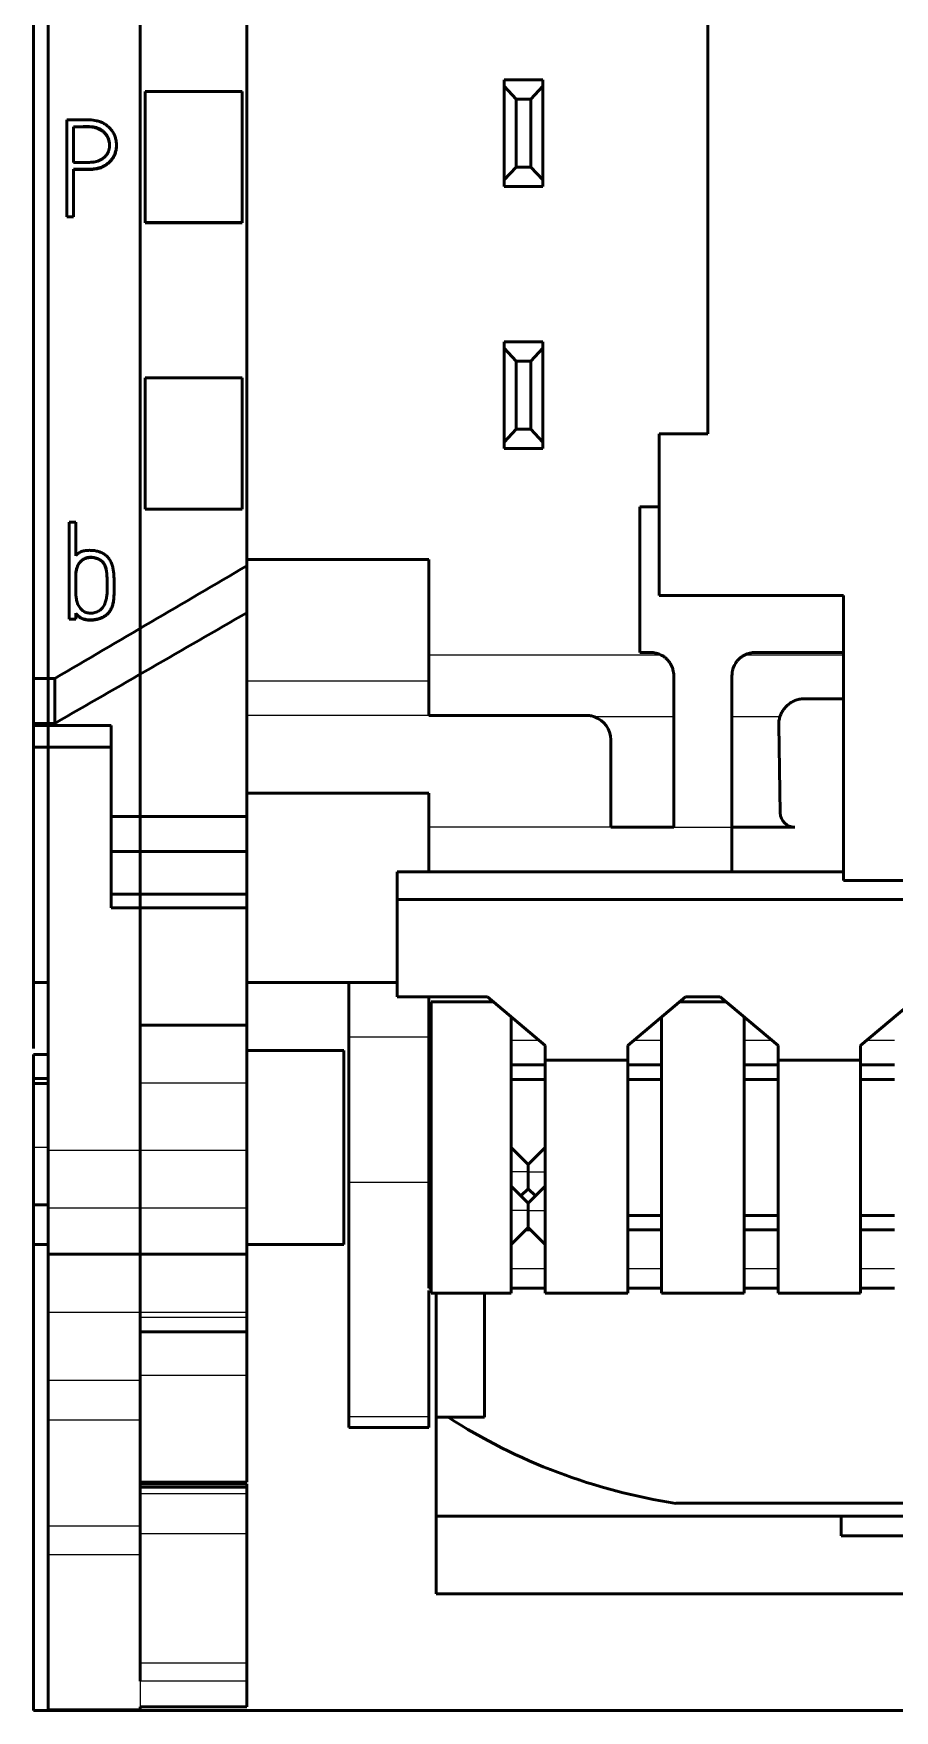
# Model space of a CAD drawing. Header units: millimetres. Extents: x 0 to 594, y 0 to 420.
# Drawn here: x 131.06 to 148.81, y 225.63 to 260.18 of the extents above; entities that cross this region are included whole.
import ezdxf

# ---------------------------------------------------------------- set-up
doc = ezdxf.new("R2010")
doc.units = ezdxf.units.MM
doc.layers.add('1', color=7, linetype='Continuous')

msp = doc.modelspace()

# ---------------------------------------------------------------- linework, layer by layer
at = {"layer": '1', "color": 7, "linetype": 'Continuous', "lineweight": 50}
for p, q in [((131.061, 360.313), (131.061, 246.895)), ((135.461, 358.032), (135.461, 249.217)), ((144.961, 251.932), (144.961, 352.832)), ((131.361, 293.382), (131.361, 229.427)), ((133.261, 293.382), (133.261, 229.427)), ((140.761, 259.232), (141.561, 259.232)), ((140.761, 259.099), (140.761, 259.232)), ((141.561, 259.232), (141.561, 259.099)), ((133.361, 256.287), (133.361, 258.988)), ((135.361, 258.988), (133.361, 258.988)), ((135.361, 256.287), (135.361, 258.988)), ((141.011, 258.832), (140.761, 259.099)), ((140.761, 257.166), (140.761, 259.099)), ((141.311, 258.832), (141.011, 258.832)), ((141.011, 258.832), (141.011, 257.432)), ((141.561, 259.099), (141.311, 258.832)), ((141.311, 257.432), (141.311, 258.832)), ((141.561, 259.099), (141.561, 257.166)), ((131.746, 258.405), (131.746, 256.403)), ((131.887, 257.527), (131.887, 258.263)), ((132.772, 257.876), (132.772, 257.883)), ((140.761, 257.166), (141.011, 257.432)), ((141.011, 257.432), (141.311, 257.432)), ((141.311, 257.432), (141.561, 257.166)), ((131.887, 256.403), (131.887, 257.386)), ((140.761, 257.032), (140.761, 257.166)), ((141.561, 257.166), (141.561, 257.032)), ((141.561, 257.032), (140.761, 257.032)), ((131.746, 256.403), (131.887, 256.403)), ((133.361, 256.282), (133.361, 256.287)), ((135.361, 256.287), (133.361, 256.287)), ((135.361, 256.282), (133.361, 256.282)), ((135.361, 256.282), (135.361, 256.287)), ((140.761, 253.832), (141.561, 253.832)), ((140.761, 253.699), (140.761, 253.832)), ((141.011, 253.432), (140.761, 253.699)), ((140.761, 251.766), (140.761, 253.699)), ((141.561, 253.699), (141.311, 253.432)), ((141.561, 253.832), (141.561, 253.699)), ((141.561, 253.699), (141.561, 251.766)), ((141.311, 253.432), (141.011, 253.432)), ((141.011, 253.432), (141.011, 252.032)), ((141.311, 252.032), (141.311, 253.432)), ((133.361, 250.385), (133.361, 253.086)), ((135.361, 253.086), (133.361, 253.086)), ((135.361, 250.385), (135.361, 253.086)), ((140.761, 251.766), (141.011, 252.032)), ((141.011, 252.032), (141.311, 252.032)), ((141.311, 252.032), (141.561, 251.766)), ((143.961, 251.932), (144.961, 251.932)), ((143.961, 248.607), (143.961, 251.932)), ((140.761, 251.632), (140.761, 251.766)), ((141.561, 251.632), (140.761, 251.632)), ((141.561, 251.766), (141.561, 251.632)), ((133.361, 250.382), (133.361, 250.385)), ((135.361, 250.385), (133.361, 250.385)), ((135.361, 250.382), (133.361, 250.382)), ((135.361, 250.382), (135.361, 250.385)), ((143.961, 250.432), (143.561, 250.432)), ((143.561, 250.432), (143.561, 247.432)), ((131.794, 248.118), (131.794, 250.118)), ((131.794, 250.118), (131.933, 250.118)), ((131.933, 250.118), (131.933, 249.424)), ((139.211, 249.347), (135.461, 249.347)), ((135.461, 249.217), (135.461, 248.249)), ((139.211, 249.347), (139.211, 247.378)), ((132.723, 248.743), (132.723, 248.749)), ((147.761, 248.607), (143.961, 248.607)), ((147.761, 242.732), (147.761, 248.607)), ((131.933, 248.118), (131.794, 248.118)), ((131.933, 248.237), (131.933, 248.118)), ((135.461, 248.249), (135.461, 244.05)), ((143.561, 247.432), (143.781, 247.432)), ((145.941, 247.432), (147.761, 247.432)), ((139.211, 246.132), (139.211, 247.378)), ((131.061, 246.895), (131.061, 245.97)), ((131.501, 246.895), (131.061, 246.895)), ((131.501, 245.97), (131.501, 246.895)), ((144.261, 246.105), (144.261, 246.952)), ((145.461, 246.952), (145.461, 246.105)), ((146.961, 246.478), (147.761, 246.478)), ((142.461, 246.132), (139.211, 246.132)), ((144.261, 243.832), (144.261, 246.105)), ((145.461, 246.105), (145.461, 243.832)), ((131.061, 245.97), (131.061, 245.929)), ((131.501, 245.97), (131.061, 245.97)), ((131.061, 245.482), (131.061, 245.929)), ((131.061, 245.929), (132.661, 245.929)), ((132.661, 245.929), (132.661, 244.05)), ((146.456, 244.127), (146.425, 245.932)), ((131.061, 245.482), (131.061, 240.632)), ((132.661, 245.482), (131.061, 245.482)), ((142.961, 243.832), (142.961, 245.632)), ((139.211, 244.532), (135.461, 244.532)), ((139.211, 243.832), (139.211, 244.532)), ((132.661, 244.05), (132.661, 243.329)), ((135.461, 244.05), (132.661, 244.05)), ((135.461, 244.05), (135.461, 243.329)), ((139.211, 242.911), (139.211, 243.832)), ((144.261, 243.832), (142.961, 243.832)), ((145.461, 242.911), (145.461, 243.832)), ((146.756, 243.832), (145.461, 243.832)), ((132.661, 243.329), (132.661, 242.449)), ((135.461, 243.329), (132.661, 243.329)), ((135.461, 243.329), (135.461, 242.449)), ((138.561, 242.911), (138.561, 242.341)), ((147.761, 242.911), (138.561, 242.911)), ((149.161, 242.732), (147.761, 242.732)), ((132.661, 242.449), (132.661, 242.172)), ((135.461, 242.449), (132.661, 242.449)), ((135.461, 242.449), (135.461, 242.172)), ((158.361, 242.341), (138.561, 242.341)), ((138.561, 240.332), (138.561, 242.341)), ((135.461, 242.172), (132.661, 242.172)), ((133.261, 238.554), (133.261, 242.172)), ((135.461, 239.754), (135.461, 242.172)), ((131.061, 240.632), (131.061, 239.271)), ((131.361, 240.632), (131.061, 240.632)), ((131.361, 237.171), (131.361, 240.632)), ((138.561, 240.632), (135.461, 240.632)), ((137.561, 240.632), (137.561, 239.504)), ((138.561, 240.332), (140.42, 240.332)), ((139.211, 240.332), (139.211, 239.436)), ((139.261, 234.232), (139.261, 240.232)), ((140.539, 240.232), (139.261, 240.232)), ((140.42, 240.332), (141.611, 239.332)), ((143.311, 239.332), (144.503, 240.332)), ((145.339, 240.232), (144.384, 240.232)), ((144.503, 240.332), (145.22, 240.332)), ((145.22, 240.332), (146.411, 239.332)), ((148.111, 239.332), (149.303, 240.332)), ((140.911, 234.232), (140.911, 239.92)), ((144.011, 234.232), (144.011, 239.92)), ((145.711, 234.232), (145.711, 239.92)), ((135.461, 239.754), (133.261, 239.754)), ((135.461, 238.554), (135.461, 239.754)), ((137.561, 239.504), (137.561, 236.508)), ((139.211, 238.932), (139.211, 239.436)), ((131.361, 239.145), (131.061, 239.145)), ((137.461, 239.232), (135.461, 239.232)), ((137.461, 239.232), (137.461, 235.818)), ((141.611, 239.332), (141.611, 239.032)), ((143.311, 239.032), (143.311, 239.332)), ((146.411, 239.332), (146.411, 239.032)), ((148.111, 239.032), (148.111, 239.332)), ((139.211, 238.632), (139.211, 238.932)), ((139.261, 238.932), (139.211, 238.932)), ((141.611, 238.932), (140.912, 238.932)), ((141.611, 234.232), (141.611, 239.032)), ((143.311, 239.032), (141.611, 239.032)), ((143.311, 234.232), (143.311, 239.032)), ((144.011, 238.932), (143.311, 238.932)), ((146.412, 238.932), (145.711, 238.932)), ((146.411, 234.232), (146.411, 239.032)), ((148.111, 239.032), (146.411, 239.032)), ((148.111, 234.232), (148.111, 239.032)), ((148.811, 238.932), (148.112, 238.932)), ((131.361, 238.651), (131.061, 238.651)), ((135.461, 237.171), (135.461, 238.554)), ((139.211, 238.632), (139.211, 238.582)), ((139.211, 238.632), (139.261, 238.632)), ((139.211, 238.582), (139.211, 235.882)), ((139.261, 238.582), (139.211, 238.582)), ((140.912, 238.632), (141.612, 238.632)), ((143.312, 238.632), (144.011, 238.632)), ((145.711, 238.632), (146.411, 238.632)), ((148.111, 238.632), (148.811, 238.632)), ((135.461, 235.984), (135.461, 237.171)), ((141.261, 236.882), (140.911, 237.232)), ((141.261, 236.882), (141.611, 237.232)), ((141.261, 236.732), (141.261, 236.882)), ((141.261, 236.732), (141.261, 236.382)), ((141.261, 236.082), (140.911, 236.432)), ((141.111, 236.232), (141.261, 236.382)), ((141.261, 236.082), (141.611, 236.432)), ((141.261, 236.382), (141.411, 236.232)), ((131.061, 235.232), (131.061, 236.051)), ((131.361, 236.051), (131.061, 236.051)), ((135.461, 235.032), (135.461, 235.984)), ((141.261, 236.082), (141.261, 235.932)), ((137.461, 235.818), (137.461, 235.232)), ((139.211, 235.882), (139.211, 235.832)), ((139.211, 235.882), (139.261, 235.882)), ((139.211, 235.532), (139.211, 235.832)), ((139.211, 235.832), (139.261, 235.832)), ((141.261, 235.932), (141.261, 235.582)), ((143.312, 235.832), (144.011, 235.832)), ((145.711, 235.832), (146.411, 235.832)), ((148.111, 235.832), (148.811, 235.832)), ((139.211, 234.732), (139.211, 235.532)), ((139.261, 235.532), (139.211, 235.532)), ((140.911, 235.232), (141.261, 235.582)), ((141.311, 235.532), (141.211, 235.532)), ((141.261, 235.582), (141.611, 235.232)), ((144.011, 235.532), (143.311, 235.532)), ((146.412, 235.532), (145.711, 235.532)), ((148.811, 235.532), (148.112, 235.532)), ((131.061, 235.232), (131.061, 225.632)), ((131.061, 235.232), (131.361, 235.232)), ((131.361, 235.032), (131.361, 233.832)), ((135.461, 235.032), (133.261, 235.032)), ((135.461, 235.232), (137.461, 235.232)), ((135.461, 235.032), (135.461, 233.832)), ((139.211, 234.332), (139.211, 234.732)), ((139.261, 234.332), (139.211, 234.332)), ((141.611, 234.332), (140.912, 234.332)), ((144.011, 234.332), (143.311, 234.332)), ((146.412, 234.332), (145.711, 234.332)), ((148.811, 234.332), (148.112, 234.332)), ((139.261, 234.232), (140.911, 234.232)), ((139.361, 231.672), (139.361, 234.232)), ((140.361, 231.672), (140.361, 234.232)), ((141.611, 234.232), (143.311, 234.232)), ((144.011, 234.232), (145.711, 234.232)), ((146.411, 234.232), (148.111, 234.232)), ((131.361, 232.431), (131.361, 233.832)), ((133.261, 232.431), (133.261, 233.732)), ((135.461, 233.732), (135.461, 233.832)), ((135.461, 233.432), (135.461, 233.732)), ((135.461, 233.432), (133.261, 233.432)), ((135.461, 232.534), (135.461, 233.432)), ((135.461, 230.333), (135.461, 232.534)), ((131.361, 231.615), (131.361, 232.431)), ((133.261, 231.615), (133.261, 232.431)), ((137.561, 231.465), (137.561, 231.683)), ((139.211, 231.465), (139.211, 231.683)), ((139.361, 229.632), (139.361, 231.672)), ((139.361, 231.672), (139.361, 231.672)), ((139.361, 231.672), (139.613, 231.672)), ((139.361, 231.672), (140.361, 231.672)), ((139.613, 231.672), (140.361, 231.672)), ((140.361, 231.672), (140.361, 231.672)), ((137.561, 231.465), (139.211, 231.465)), ((133.261, 230.333), (135.461, 230.333)), ((135.461, 230.304), (133.261, 230.304)), ((135.461, 230.232), (133.261, 230.232)), ((135.461, 230.297), (135.461, 230.304)), ((135.461, 230.232), (135.461, 230.297)), ((135.461, 230.232), (135.461, 230.095)), ((135.461, 230.095), (135.461, 229.271)), ((144.305, 229.9), (152.66, 229.9)), ((131.361, 228.841), (131.361, 229.427)), ((133.261, 228.841), (133.261, 229.427)), ((139.361, 228.032), (139.361, 229.632)), ((139.361, 229.632), (157.561, 229.632)), ((147.711, 229.632), (147.711, 229.228)), ((135.461, 229.271), (135.461, 226.606)), ((147.711, 229.228), (149.211, 229.228)), ((139.361, 228.032), (157.561, 228.032)), ((135.461, 226.606), (135.461, 226.239)), ((135.461, 226.239), (135.461, 225.708)), ((133.003, 225.632), (131.061, 225.632)), ((131.361, 225.644), (133.261, 225.644)), ((164.262, 225.632), (133.003, 225.632)), ((133.261, 225.708), (135.461, 225.708)), ((135.461, 225.708), (135.461, 225.708))]:
    msp.add_line(p, q, dxfattribs=at)
at = {"layer": '1', "color": 7, "linetype": 'Continuous', "lineweight": 25}
for p, q in [((144.003, 247.378), (139.211, 247.378)), ((147.761, 247.378), (145.719, 247.378)), ((139.211, 246.839), (135.461, 246.839)), ((139.211, 246.132), (135.461, 246.132)), ((144.261, 246.105), (142.624, 246.105)), ((146.45, 246.105), (145.461, 246.105)), ((142.961, 243.832), (139.211, 243.832)), ((144.261, 243.832), (145.461, 243.832)), ((139.211, 239.504), (137.561, 239.504)), ((139.261, 239.436), (139.211, 239.436)), ((141.487, 239.436), (140.912, 239.436)), ((144.011, 239.436), (143.435, 239.436)), ((146.288, 239.436), (145.711, 239.436)), ((148.811, 239.436), (148.235, 239.436)), ((135.461, 238.554), (133.261, 238.554)), ((131.361, 237.232), (131.061, 237.232)), ((135.461, 237.171), (133.261, 237.171)), ((141.261, 236.732), (140.911, 236.732)), ((141.261, 236.732), (141.611, 236.732)), ((139.211, 236.508), (137.561, 236.508)), ((135.461, 235.984), (133.261, 235.984)), ((141.261, 235.932), (140.911, 235.932)), ((141.261, 235.932), (141.611, 235.932)), ((139.261, 234.732), (139.211, 234.732)), ((141.611, 234.732), (140.912, 234.732)), ((144.011, 234.732), (143.311, 234.732)), ((146.412, 234.732), (145.711, 234.732)), ((148.811, 234.732), (148.112, 234.732)), ((135.461, 233.832), (131.361, 233.832)), ((135.461, 233.732), (133.261, 233.732)), ((135.461, 232.534), (133.261, 232.534)), ((133.261, 232.431), (131.361, 232.431)), ((133.261, 231.615), (131.361, 231.615)), ((139.211, 231.683), (137.561, 231.683)), ((135.461, 230.297), (133.261, 230.297)), ((135.461, 230.095), (133.261, 230.095)), ((133.261, 229.427), (131.361, 229.427)), ((135.461, 229.271), (133.261, 229.271)), ((133.261, 228.841), (131.361, 228.841)), ((135.461, 226.606), (133.261, 226.606)), ((133.261, 226.239), (133.261, 225.708)), ((135.461, 226.239), (133.261, 226.239)), ((133.261, 225.644), (131.361, 225.644)), ((135.461, 225.708), (133.261, 225.708))]:
    msp.add_line(p, q, dxfattribs=at)
at = {"layer": '1', "color": 7, "linetype": 'Continuous', "lineweight": 50}
for centre, radius, start, end in [((143.781, 246.952), 0.48, 62.4533, 90), ((145.941, 246.952), 0.48, 90, 117.5467), ((142.461, 245.632), 0.5, 0, 71.0116), ((146.756, 244.132), 0.3, 181, 270)]:
    msp.add_arc(centre, radius, start, end, dxfattribs=at)
msp.add_ellipse((146.128, 241.636), major_axis=(11.977, 0), ratio=0.991445, start_param=4.137237, end_param=4.559632, dxfattribs=at)
for points, knots in [([(131.887, 257.386), (131.939, 257.386), (131.99, 257.386), (132.094, 257.385), (132.145, 257.384), (132.223, 257.386), (132.249, 257.387), (132.287, 257.391), (132.3, 257.392), (132.326, 257.395), (132.339, 257.397), (132.377, 257.404), (132.402, 257.41), (132.451, 257.426), (132.475, 257.436), (132.51, 257.453), (132.522, 257.46), (132.544, 257.473), (132.555, 257.48), (132.586, 257.502), (132.606, 257.518), (132.635, 257.545), (132.644, 257.554), (132.661, 257.574), (132.669, 257.584), (132.693, 257.614), (132.706, 257.636), (132.724, 257.67), (132.73, 257.682), (132.74, 257.706), (132.744, 257.718), (132.756, 257.755), (132.762, 257.781), (132.768, 257.819), (132.77, 257.832), (132.771, 257.858), (132.772, 257.871), (132.772, 257.91), (132.77, 257.935), (132.764, 257.974), (132.762, 257.986), (132.756, 258.012), (132.752, 258.024), (132.741, 258.062), (132.732, 258.086), (132.715, 258.12), (132.709, 258.132), (132.696, 258.154), (132.689, 258.165), (132.666, 258.197), (132.65, 258.217), (132.615, 258.255), (132.595, 258.272), (132.564, 258.296), (132.554, 258.303), (132.532, 258.318), (132.521, 258.324), (132.487, 258.343), (132.464, 258.354), (132.427, 258.367), (132.415, 258.371), (132.39, 258.378), (132.377, 258.382), (132.314, 258.396), (132.263, 258.402), (132.186, 258.406), (132.16, 258.406), (132.108, 258.407), (132.056, 258.406), (132.005, 258.405), (131.953, 258.404), (131.875, 258.404), (131.797, 258.405), (131.746, 258.405)], [0, 0, 0, 0, 0.0625, 0.0625, 0.125, 0.125, 0.15625, 0.15625, 0.171875, 0.171875, 0.1875, 0.1875, 0.21875, 0.21875, 0.25, 0.25, 0.265625, 0.265625, 0.28125, 0.28125, 0.3125, 0.3125, 0.328125, 0.328125, 0.34375, 0.34375, 0.375, 0.375, 0.390625, 0.390625, 0.40625, 0.40625, 0.4375, 0.4375, 0.453125, 0.453125, 0.46875, 0.46875, 0.5, 0.5, 0.515625, 0.515625, 0.53125, 0.53125, 0.5625, 0.5625, 0.578125, 0.578125, 0.59375, 0.59375, 0.625, 0.625, 0.65625, 0.65625, 0.671875, 0.671875, 0.6875, 0.6875, 0.71875, 0.71875, 0.734375, 0.734375, 0.75, 0.75, 0.8125, 0.8125, 0.84375, 0.84375, 0.875, 0.90625, 0.90625, 0.9375, 1, 1, 1, 1]), ([(131.887, 258.263), (131.926, 258.264), (131.964, 258.263), (132.023, 258.263), (132.042, 258.263), (132.081, 258.264), (132.1, 258.264), (132.158, 258.266), (132.197, 258.266), (132.255, 258.262), (132.274, 258.26), (132.312, 258.254), (132.332, 258.249), (132.36, 258.241), (132.37, 258.238), (132.388, 258.231), (132.398, 258.227), (132.425, 258.214), (132.442, 258.205), (132.467, 258.189), (132.475, 258.183), (132.491, 258.171), (132.499, 258.165), (132.521, 258.145), (132.535, 258.131), (132.554, 258.108), (132.56, 258.1), (132.571, 258.084), (132.577, 258.075), (132.592, 258.049), (132.6, 258.031), (132.61, 258.004), (132.613, 257.994), (132.619, 257.975), (132.621, 257.965), (132.627, 257.936), (132.629, 257.916), (132.631, 257.886), (132.631, 257.877), (132.63, 257.857), (132.629, 257.847), (132.625, 257.817), (132.621, 257.798), (132.612, 257.769), (132.608, 257.76), (132.601, 257.742), (132.596, 257.733), (132.582, 257.706), (132.572, 257.689), (132.553, 257.666), (132.547, 257.658), (132.533, 257.644), (132.526, 257.637), (132.504, 257.617), (132.488, 257.605), (132.463, 257.589), (132.454, 257.584), (132.436, 257.575), (132.427, 257.57), (132.4, 257.558), (132.381, 257.552), (132.352, 257.544), (132.343, 257.542), (132.323, 257.538), (132.313, 257.536), (132.284, 257.532), (132.264, 257.53), (132.224, 257.528), (132.204, 257.527), (132.165, 257.527), (132.125, 257.527), (132.085, 257.527), (132.046, 257.527), (132.026, 257.527), (131.966, 257.528), (131.927, 257.527), (131.887, 257.527)], [0, 0, 0, 0, 0.0625, 0.0625, 0.09375, 0.09375, 0.125, 0.125, 0.1875, 0.1875, 0.21875, 0.21875, 0.25, 0.25, 0.265625, 0.265625, 0.28125, 0.28125, 0.3125, 0.3125, 0.328125, 0.328125, 0.34375, 0.34375, 0.375, 0.375, 0.390625, 0.390625, 0.40625, 0.40625, 0.4375, 0.4375, 0.453125, 0.453125, 0.46875, 0.46875, 0.5, 0.5, 0.515625, 0.515625, 0.53125, 0.53125, 0.5625, 0.5625, 0.578125, 0.578125, 0.59375, 0.59375, 0.625, 0.625, 0.640625, 0.640625, 0.65625, 0.65625, 0.6875, 0.6875, 0.703125, 0.703125, 0.71875, 0.71875, 0.75, 0.75, 0.765625, 0.765625, 0.78125, 0.78125, 0.8125, 0.8125, 0.84375, 0.84375, 0.875, 0.90625, 0.90625, 0.9375, 0.9375, 1, 1, 1, 1]), ([(132.63, 257.877), (132.63, 257.88), (132.63, 257.883), (132.63, 257.896), (132.629, 257.906), (132.627, 257.925), (132.626, 257.935), (132.62, 257.964), (132.615, 257.983), (132.605, 258.012), (132.601, 258.021), (132.593, 258.039), (132.58, 258.065), (132.564, 258.09), (132.545, 258.113), (132.538, 258.121), (132.525, 258.135), (132.518, 258.142), (132.495, 258.162), (132.48, 258.174), (132.455, 258.191), (132.446, 258.196), (132.429, 258.205), (132.42, 258.21), (132.393, 258.223), (132.375, 258.23), (132.337, 258.242), (132.318, 258.247), (132.279, 258.253), (132.259, 258.256), (132.2, 258.26), (132.161, 258.259), (132.102, 258.258), (132.083, 258.258), (132.044, 258.257), (132.024, 258.257), (131.965, 258.257), (131.926, 258.257), (131.887, 258.257)], [0, 0, 0, 0, 0.009533, 0.009533, 0.040485, 0.040485, 0.071437, 0.071437, 0.133342, 0.133342, 0.164294, 0.164294, 0.195246, 0.25715, 0.25715, 0.288102, 0.288102, 0.319054, 0.319054, 0.380958, 0.380958, 0.41191, 0.41191, 0.442862, 0.442862, 0.504767, 0.504767, 0.566671, 0.566671, 0.628575, 0.628575, 0.752383, 0.752383, 0.814287, 0.814287, 0.876192, 0.876192, 1, 1, 1, 1]), ([(132.772, 257.877), (132.772, 257.852), (132.77, 257.827), (132.764, 257.789), (132.762, 257.776), (132.756, 257.751), (132.753, 257.738), (132.741, 257.701), (132.731, 257.677), (132.707, 257.632), (132.694, 257.61), (132.67, 257.578), (132.662, 257.568), (132.645, 257.549), (132.636, 257.54), (132.608, 257.513), (132.588, 257.496), (132.555, 257.474), (132.544, 257.467), (132.522, 257.454), (132.511, 257.448), (132.476, 257.43), (132.452, 257.42), (132.415, 257.408), (132.403, 257.405), (132.377, 257.398), (132.365, 257.396), (132.301, 257.384), (132.25, 257.381), (132.146, 257.378), (132.094, 257.379), (131.991, 257.38), (131.939, 257.38), (131.887, 257.38)], [0, 0, 0, 0, 0.065202, 0.065202, 0.098588, 0.098588, 0.131973, 0.131973, 0.198745, 0.198745, 0.265516, 0.265516, 0.298902, 0.298902, 0.332287, 0.332287, 0.399059, 0.399059, 0.432444, 0.432444, 0.46583, 0.46583, 0.532601, 0.532601, 0.565987, 0.565987, 0.599372, 0.599372, 0.732915, 0.732915, 0.866457, 0.866457, 1, 1, 1, 1]), ([(131.933, 249.424), (131.952, 249.444), (131.972, 249.463), (132.006, 249.487), (132.018, 249.494), (132.037, 249.504), (132.043, 249.507), (132.056, 249.512), (132.063, 249.515), (132.096, 249.525), (132.123, 249.53), (132.165, 249.534), (132.179, 249.534), (132.207, 249.535), (132.22, 249.535), (132.262, 249.534), (132.29, 249.532), (132.331, 249.526), (132.345, 249.524), (132.372, 249.518), (132.386, 249.515), (132.426, 249.503), (132.452, 249.493), (132.489, 249.474), (132.501, 249.467), (132.525, 249.452), (132.536, 249.444), (132.569, 249.418), (132.589, 249.398), (132.615, 249.365), (132.623, 249.354), (132.638, 249.33), (132.651, 249.306), (132.663, 249.28), (132.673, 249.254), (132.678, 249.241), (132.691, 249.201), (132.698, 249.174), (132.708, 249.12), (132.712, 249.092), (132.717, 249.037), (132.719, 249.009), (132.721, 248.953), (132.721, 248.925), (132.722, 248.869), (132.722, 248.841), (132.723, 248.757), (132.723, 248.701), (132.721, 248.617), (132.72, 248.59), (132.716, 248.534), (132.713, 248.506), (132.706, 248.465), (132.703, 248.451), (132.696, 248.424), (132.692, 248.41), (132.679, 248.37), (132.668, 248.344), (132.648, 248.307), (132.641, 248.295), (132.625, 248.272), (132.616, 248.261), (132.589, 248.229), (132.568, 248.211), (132.534, 248.185), (132.522, 248.178), (132.498, 248.164), (132.486, 248.157), (132.46, 248.145), (132.447, 248.14), (132.421, 248.131), (132.407, 248.126), (132.367, 248.116), (132.339, 248.11), (132.284, 248.103), (132.256, 248.101), (132.2, 248.102), (132.172, 248.104), (132.13, 248.111), (132.117, 248.115), (132.09, 248.123), (132.076, 248.128), (132.051, 248.139), (132.038, 248.146), (132.02, 248.157), (132.014, 248.16), (132.003, 248.168), (131.997, 248.173), (131.969, 248.195), (131.95, 248.215), (131.933, 248.237)], [0, 0, 0, 0, 0.03125, 0.03125, 0.046875, 0.046875, 0.054688, 0.054688, 0.0625, 0.0625, 0.09375, 0.09375, 0.109375, 0.109375, 0.125, 0.125, 0.15625, 0.15625, 0.171875, 0.171875, 0.1875, 0.1875, 0.21875, 0.21875, 0.234375, 0.234375, 0.25, 0.25, 0.28125, 0.28125, 0.296875, 0.296875, 0.3125, 0.328125, 0.328125, 0.34375, 0.34375, 0.375, 0.375, 0.40625, 0.40625, 0.4375, 0.4375, 0.46875, 0.46875, 0.5, 0.5, 0.5625, 0.5625, 0.59375, 0.59375, 0.625, 0.625, 0.640625, 0.640625, 0.65625, 0.65625, 0.6875, 0.6875, 0.703125, 0.703125, 0.71875, 0.71875, 0.75, 0.75, 0.765625, 0.765625, 0.78125, 0.78125, 0.796875, 0.796875, 0.8125, 0.8125, 0.84375, 0.84375, 0.875, 0.875, 0.90625, 0.90625, 0.921875, 0.921875, 0.9375, 0.9375, 0.953125, 0.953125, 0.960938, 0.960938, 0.96875, 0.96875, 1, 1, 1, 1]), ([(132.103, 249.361), (132.118, 249.368), (132.132, 249.374), (132.162, 249.383), (132.178, 249.387), (132.201, 249.39), (132.209, 249.391), (132.225, 249.392), (132.249, 249.393), (132.272, 249.392), (132.304, 249.388), (132.319, 249.386), (132.35, 249.378), (132.365, 249.373), (132.394, 249.362), (132.409, 249.355), (132.436, 249.34), (132.45, 249.331), (132.468, 249.316), (132.474, 249.311), (132.485, 249.3), (132.491, 249.294), (132.506, 249.276), (132.515, 249.263), (132.53, 249.235), (132.537, 249.221), (132.548, 249.191), (132.552, 249.176), (132.56, 249.145), (132.563, 249.13), (132.568, 249.099), (132.57, 249.083), (132.574, 249.036), (132.576, 249.004), (132.58, 248.91), (132.582, 248.847), (132.582, 248.752), (132.581, 248.721), (132.579, 248.657), (132.576, 248.626), (132.571, 248.579), (132.568, 248.563), (132.562, 248.532), (132.559, 248.517), (132.547, 248.471), (132.536, 248.442), (132.515, 248.399), (132.507, 248.386), (132.49, 248.359), (132.48, 248.347), (132.458, 248.324), (132.446, 248.313), (132.421, 248.294), (132.407, 248.286), (132.38, 248.271), (132.365, 248.265), (132.335, 248.254), (132.32, 248.25), (132.289, 248.244), (132.273, 248.242), (132.249, 248.24), (132.241, 248.24), (132.225, 248.24), (132.217, 248.24), (132.194, 248.242), (132.178, 248.245), (132.155, 248.251), (132.148, 248.253), (132.133, 248.258), (132.125, 248.261), (132.104, 248.272), (132.091, 248.28), (132.072, 248.294), (132.066, 248.299), (132.054, 248.31), (132.048, 248.316), (132.032, 248.333), (132.022, 248.345), (132.004, 248.371), (131.996, 248.385), (131.974, 248.427), (131.963, 248.456), (131.951, 248.502), (131.948, 248.518), (131.942, 248.549), (131.94, 248.564), (131.935, 248.611), (131.934, 248.642), (131.932, 248.704), (131.933, 248.735), (131.933, 248.798), (131.933, 248.829), (131.933, 248.891), (131.933, 248.922), (131.933, 248.985), (131.932, 249.016), (131.935, 249.078), (131.938, 249.109), (131.949, 249.155), (131.953, 249.17), (131.963, 249.199), (131.969, 249.214), (131.983, 249.242), (131.991, 249.255), (132.009, 249.281), (132.018, 249.293), (132.04, 249.316), (132.051, 249.326), (132.07, 249.34), (132.076, 249.345), (132.086, 249.351), (132.09, 249.353), (132.096, 249.357), (132.1, 249.359), (132.103, 249.361)], [0, 0, 0, 0, 0.015625, 0.015625, 0.03125, 0.03125, 0.039063, 0.039063, 0.046875, 0.0625, 0.0625, 0.078125, 0.078125, 0.09375, 0.09375, 0.109375, 0.109375, 0.125, 0.125, 0.132813, 0.132813, 0.140625, 0.140625, 0.15625, 0.15625, 0.171875, 0.171875, 0.1875, 0.1875, 0.203125, 0.203125, 0.21875, 0.21875, 0.25, 0.25, 0.3125, 0.3125, 0.34375, 0.34375, 0.375, 0.375, 0.390625, 0.390625, 0.40625, 0.40625, 0.4375, 0.4375, 0.453125, 0.453125, 0.46875, 0.46875, 0.484375, 0.484375, 0.5, 0.5, 0.515625, 0.515625, 0.53125, 0.53125, 0.546875, 0.546875, 0.554688, 0.554688, 0.5625, 0.5625, 0.578125, 0.578125, 0.585938, 0.585938, 0.59375, 0.59375, 0.609375, 0.609375, 0.617188, 0.617188, 0.625, 0.625, 0.640625, 0.640625, 0.65625, 0.65625, 0.6875, 0.6875, 0.703125, 0.703125, 0.71875, 0.71875, 0.75, 0.75, 0.78125, 0.78125, 0.8125, 0.8125, 0.84375, 0.84375, 0.875, 0.875, 0.90625, 0.90625, 0.921875, 0.921875, 0.9375, 0.9375, 0.953125, 0.953125, 0.96875, 0.96875, 0.984375, 0.984375, 0.992188, 0.992188, 0.996094, 0.996094, 1, 1, 1, 1]), ([(132.103, 249.355), (132.089, 249.348), (132.076, 249.339), (132.051, 249.32), (132.039, 249.309), (132.006, 249.274), (131.989, 249.248), (131.968, 249.205), (131.962, 249.19), (131.952, 249.16), (131.948, 249.144), (131.941, 249.113), (131.939, 249.098), (131.935, 249.066), (131.934, 249.05), (131.932, 249.003), (131.933, 248.971), (131.933, 248.908), (131.933, 248.877), (131.933, 248.814), (131.933, 248.782), (131.933, 248.737), (131.933, 248.723), (131.933, 248.709)], [0, 0, 0, 0, 0.067236, 0.067236, 0.134472, 0.134472, 0.268944, 0.268944, 0.33618, 0.33618, 0.403416, 0.403416, 0.470652, 0.470652, 0.537887, 0.537887, 0.672359, 0.672359, 0.806831, 0.806831, 0.941303, 0.941303, 1, 1, 1, 1]), ([(132.582, 248.778), (132.582, 248.78), (132.582, 248.783), (132.581, 248.848), (132.579, 248.91), (132.575, 249.004), (132.574, 249.035), (132.568, 249.097), (132.563, 249.128), (132.551, 249.174), (132.546, 249.189), (132.535, 249.218), (132.528, 249.232), (132.513, 249.26), (132.504, 249.273), (132.483, 249.297), (132.472, 249.307), (132.453, 249.322), (132.447, 249.326), (132.434, 249.335), (132.427, 249.339), (132.406, 249.35), (132.392, 249.357), (132.363, 249.368), (132.348, 249.372), (132.318, 249.38), (132.302, 249.382), (132.271, 249.386), (132.255, 249.386), (132.224, 249.386), (132.208, 249.385), (132.177, 249.38), (132.162, 249.377), (132.139, 249.37), (132.128, 249.366), (132.118, 249.362), (132.11, 249.358), (132.107, 249.357), (132.103, 249.355)], [0, 0, 0, 0, 0.008133, 0.008133, 0.206507, 0.206507, 0.305693, 0.305693, 0.40488, 0.40488, 0.454473, 0.454473, 0.504067, 0.504067, 0.55366, 0.55366, 0.603253, 0.603253, 0.62805, 0.62805, 0.652847, 0.652847, 0.70244, 0.70244, 0.752033, 0.752033, 0.801627, 0.801627, 0.85122, 0.85122, 0.900813, 0.900813, 0.950407, 0.950407, 0.975203, 0.987602, 0.987602, 1, 1, 1, 1]), ([(131.933, 248.231), (131.95, 248.209), (131.969, 248.189), (132.002, 248.162), (132.014, 248.154), (132.038, 248.14), (132.05, 248.133), (132.076, 248.122), (132.089, 248.117), (132.116, 248.109), (132.129, 248.105), (132.171, 248.098), (132.198, 248.095), (132.254, 248.095), (132.283, 248.097), (132.338, 248.104), (132.365, 248.109), (132.405, 248.12), (132.419, 248.124), (132.445, 248.133), (132.458, 248.138), (132.497, 248.156), (132.521, 248.17), (132.555, 248.194), (132.566, 248.203), (132.587, 248.222), (132.596, 248.232), (132.624, 248.263), (132.64, 248.286), (132.66, 248.323), (132.667, 248.336), (132.678, 248.361), (132.683, 248.375), (132.696, 248.414), (132.702, 248.441), (132.71, 248.483), (132.712, 248.497), (132.715, 248.524), (132.716, 248.538), (132.72, 248.58), (132.721, 248.608), (132.722, 248.637), (132.722, 248.639), (132.722, 248.641)], [0, 0, 0, 0, 0.071147, 0.071147, 0.10672, 0.10672, 0.142293, 0.142293, 0.177866, 0.177866, 0.21344, 0.21344, 0.284586, 0.284586, 0.355733, 0.355733, 0.426879, 0.426879, 0.462452, 0.462452, 0.498026, 0.498026, 0.569172, 0.569172, 0.604745, 0.604745, 0.640319, 0.640319, 0.711465, 0.711465, 0.747039, 0.747039, 0.782612, 0.782612, 0.853758, 0.853758, 0.889332, 0.889332, 0.924905, 0.924905, 0.996051, 0.996051, 1, 1, 1, 1]), ([(144.261, 246.952), (144.261, 246.974), (144.26, 246.995), (144.254, 247.038), (144.25, 247.059), (144.241, 247.09), (144.238, 247.101), (144.231, 247.121), (144.227, 247.131), (144.214, 247.161), (144.204, 247.181), (144.187, 247.209), (144.181, 247.218), (144.169, 247.236), (144.162, 247.245), (144.141, 247.271), (144.126, 247.287), (144.095, 247.317), (144.078, 247.33), (144.051, 247.35), (144.042, 247.356), (144.023, 247.367), (144.013, 247.373), (144.003, 247.378)], [0, 0, 0, 0, 0.125, 0.125, 0.25, 0.25, 0.3125, 0.3125, 0.375, 0.375, 0.5, 0.5, 0.5625, 0.5625, 0.625, 0.625, 0.75, 0.75, 0.875, 0.875, 0.9375, 0.9375, 1, 1, 1, 1]), ([(145.719, 247.378), (145.7, 247.368), (145.681, 247.356), (145.654, 247.337), (145.646, 247.331), (145.629, 247.317), (145.62, 247.309), (145.596, 247.287), (145.581, 247.271), (145.561, 247.245), (145.554, 247.237), (145.542, 247.219), (145.536, 247.209), (145.507, 247.162), (145.49, 247.122), (145.476, 247.07), (145.473, 247.059), (145.469, 247.038), (145.467, 247.027), (145.463, 246.995), (145.461, 246.974), (145.461, 246.952)], [0, 0, 0, 0, 0.125, 0.125, 0.1875, 0.1875, 0.25, 0.25, 0.375, 0.375, 0.4375, 0.4375, 0.5, 0.5, 0.75, 0.75, 0.8125, 0.8125, 0.875, 0.875, 1, 1, 1, 1]), ([(146.45, 246.105), (146.457, 246.127), (146.466, 246.149), (146.481, 246.182), (146.487, 246.193), (146.499, 246.215), (146.506, 246.226), (146.52, 246.248), (146.528, 246.258), (146.544, 246.28), (146.553, 246.29), (146.571, 246.311), (146.581, 246.321), (146.601, 246.34), (146.612, 246.35), (146.645, 246.377), (146.669, 246.393), (146.708, 246.415), (146.722, 246.422), (146.75, 246.435), (146.764, 246.441), (146.793, 246.452), (146.808, 246.456), (146.838, 246.464), (146.853, 246.468), (146.899, 246.476), (146.93, 246.478), (146.961, 246.478)], [0, 0, 0, 0, 0.125, 0.125, 0.1875, 0.1875, 0.25, 0.25, 0.3125, 0.3125, 0.375, 0.375, 0.4375, 0.4375, 0.5, 0.5, 0.625, 0.625, 0.6875, 0.6875, 0.75, 0.75, 0.8125, 0.8125, 0.875, 0.875, 1, 1, 1, 1]), ([(142.624, 246.105), (142.599, 246.114), (142.572, 246.121), (142.518, 246.13), (142.49, 246.132), (142.461, 246.132)], [0, 0, 0, 0, 0.5, 0.5, 1, 1, 1, 1]), ([(146.425, 245.932), (146.424, 245.961), (146.426, 245.99), (146.434, 246.048), (146.441, 246.077), (146.45, 246.105)], [0, 0, 0, 0, 0.5, 0.5, 1, 1, 1, 1]), ([(131.061, 238.548), (131.061, 238.412), (131.061, 238.255), (131.061, 237.891), (131.061, 237.675), (131.061, 237.383), (131.061, 237.307), (131.061, 237.232)], [0, 0, 0, 0, 0.390088, 0.390088, 0.846458, 0.846458, 1, 1, 1, 1]), ([(131.061, 237.232), (131.061, 237.04), (131.061, 236.844), (131.061, 236.443), (131.061, 236.235), (131.061, 236.051)], [0, 0, 0, 0, 0.463629, 0.463629, 1, 1, 1, 1]), ([(137.561, 236.508), (137.561, 236.408), (137.561, 236.056), (137.561, 235.07), (137.561, 233.623), (137.561, 232.369), (137.561, 231.683)], [0, 0, 0, 0, 0.244152, 0.498495, 0.752867, 1, 1, 1, 1]), ([(139.211, 234.288), (139.211, 234.054), (139.211, 233.291), (139.211, 232.369), (139.211, 231.683)], [0, 0, 0, 0, 0.329781, 1, 1, 1, 1]), ([(133.261, 226.239), (133.261, 226.473), (133.261, 227.151), (133.261, 228.171), (133.261, 228.841)], [0, 0, 0, 0, 0.445928, 1, 1, 1, 1])]:
    msp.add_open_spline(points, degree=3, knots=knots, dxfattribs=at)
for points, degree in [([(131.501, 246.895), (132.822, 247.668), (134.142, 248.442), (135.461, 249.217)], 3), ([(135.461, 248.249), (134.141, 247.489), (132.821, 246.729), (131.501, 245.97)], 3), ([(131.061, 239.145), (131.061, 239.144), (131.061, 238.981), (131.061, 238.651)], 3), ([(131.061, 238.651), (131.061, 238.619), (131.061, 238.586), (131.061, 238.551)], 3), ([(131.361, 238.548), (131.061, 238.548)], 1), ([(131.361, 235.984), (131.361, 236.407), (131.361, 236.818), (131.361, 237.171)], 3), ([(131.361, 235.129), (131.361, 235.42), (131.361, 235.716), (131.361, 235.984)], 3), ([(133.261, 235.032), (132.628, 235.032), (131.995, 235.032), (131.361, 235.032)], 3), ([(131.361, 225.644), (131.361, 225.685), (131.361, 225.975), (131.361, 227.04), (131.361, 228.171), (131.361, 228.841)], 3), ([(133.261, 225.644), (133.261, 225.656), (133.261, 225.678), (133.261, 225.708)], 3)]:
    msp.add_open_spline(points, degree=degree, dxfattribs=at)
at = {"layer": '1', "color": 7, "linetype": 'Continuous', "lineweight": 25}
for points, degree in [([(133.261, 237.171), (131.361, 237.171)], 1), ([(133.261, 236.606), (133.261, 236.805), (133.261, 236.995), (133.261, 237.171)], 3), ([(133.261, 236.142), (133.261, 236.3), (133.261, 236.455), (133.261, 236.606)], 3), ([(133.261, 235.984), (131.361, 235.984)], 1), ([(133.261, 235.984), (133.261, 236.037), (133.261, 236.09), (133.261, 236.142)], 3), ([(133.261, 235.029), (133.261, 235.353), (133.261, 235.685), (133.261, 235.984)], 3)]:
    msp.add_open_spline(points, degree=degree, dxfattribs=at)

doc.saveas('drawing.dxf')
